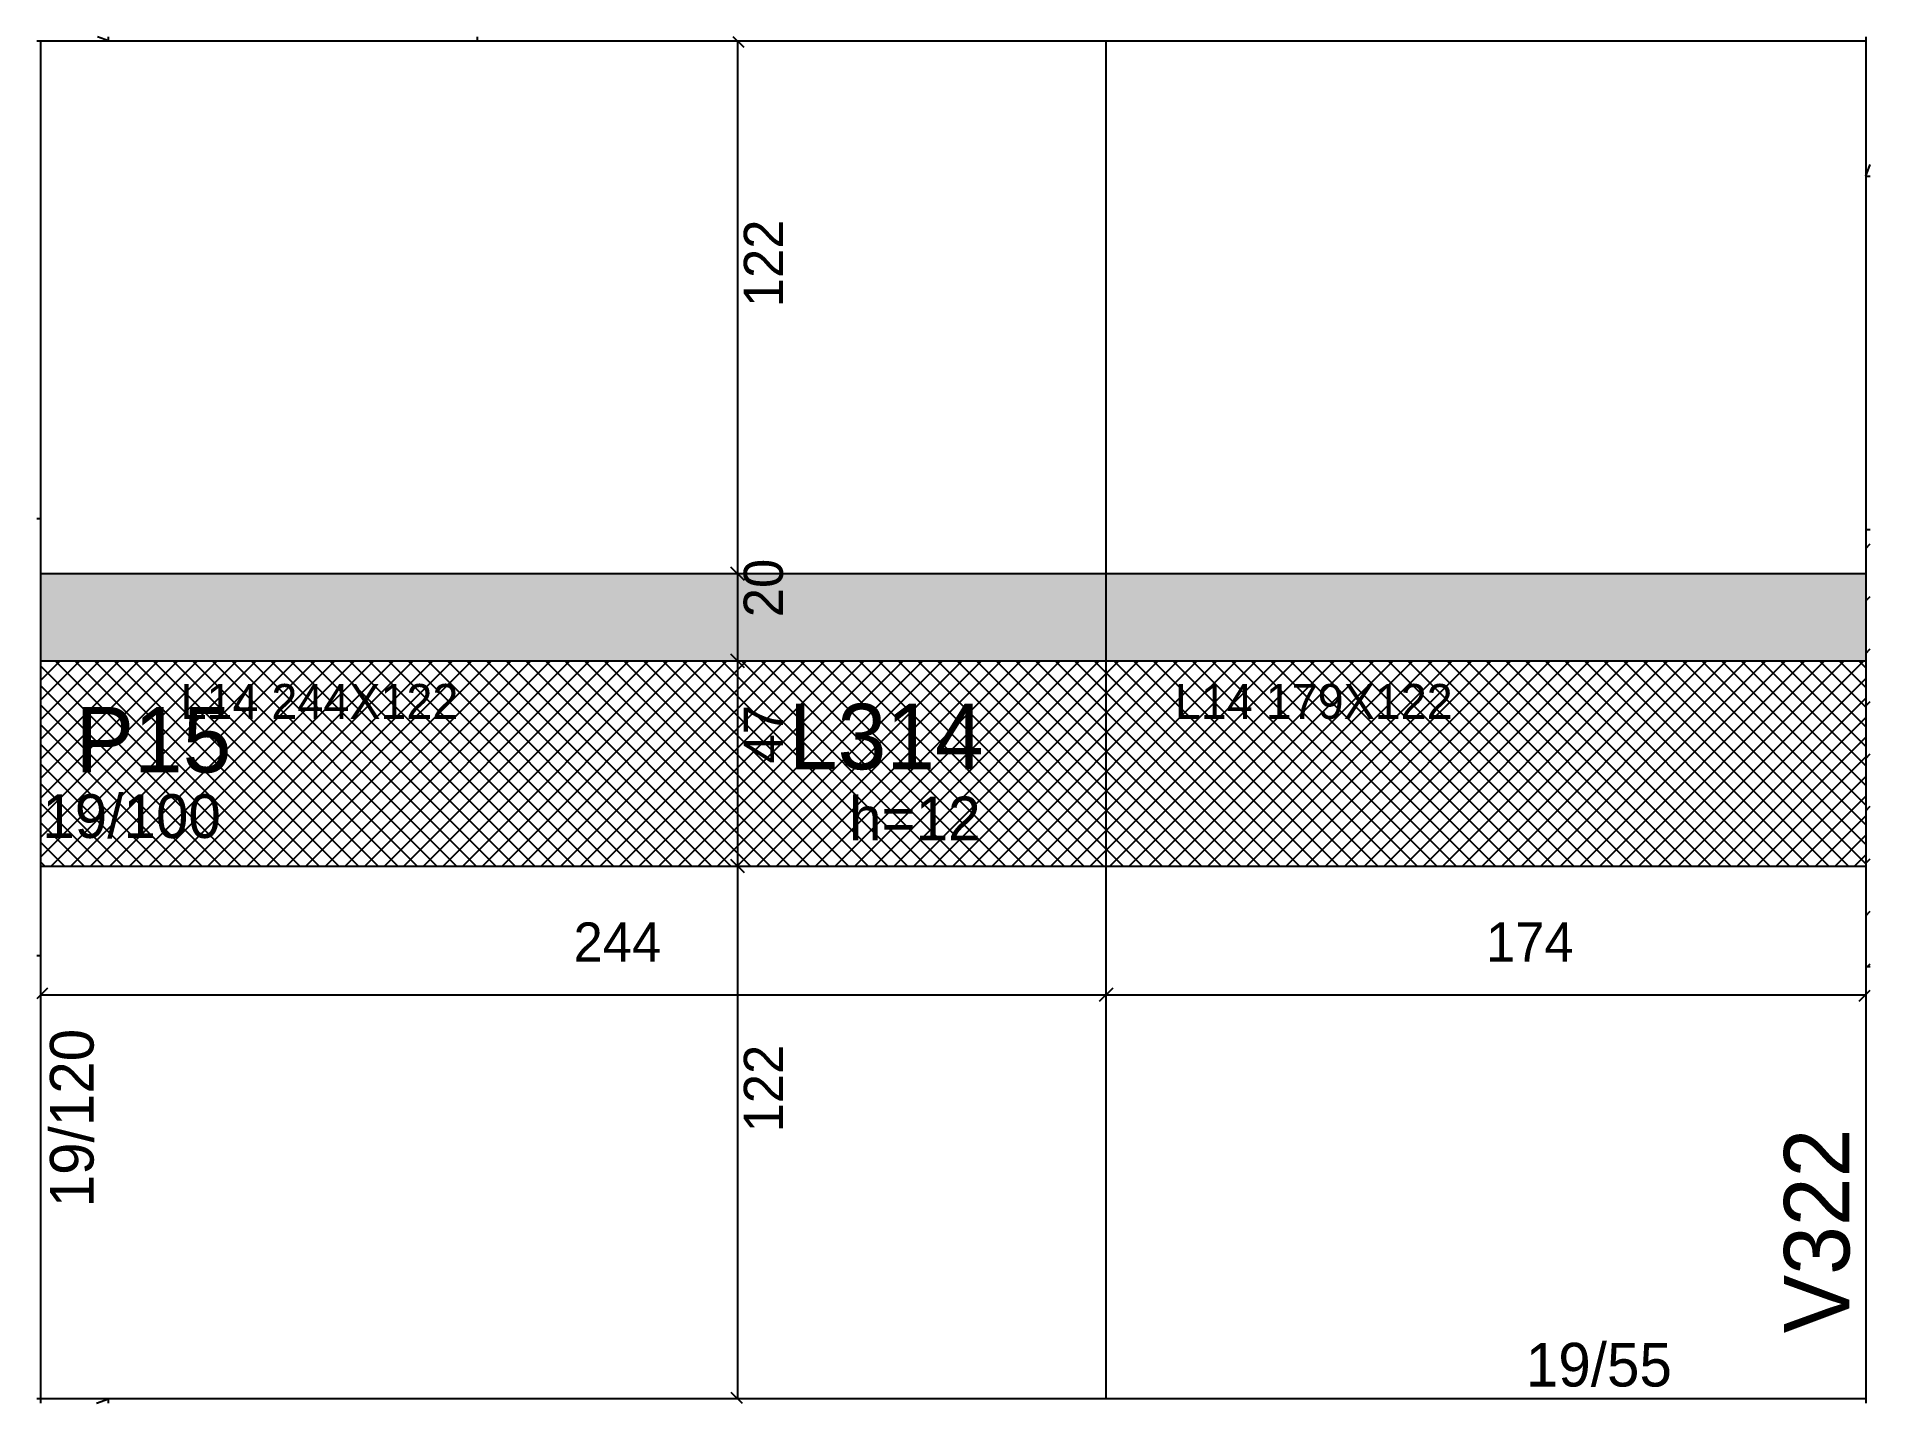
# Model space of a CAD drawing. Header units: metres. Extents: x 4914 to 5334, y 2280 to 2593.
import ezdxf

# ---------------------------------------------------------------- set-up
doc = ezdxf.new("R2010")
doc.units = ezdxf.units.M
for name, color, linetype in [('1', 7, 'Continuous'), ('3', 7, 'Continuous'), ('4', 7, 'Continuous'), ('7', 7, 'Continuous'), ('AUX00', 7, 'Continuous'), ('Hachura', 7, 'Continuous'), ('Painéis', 7, 'Continuous')]:
    doc.layers.add(name, color=color, linetype=linetype)

msp = doc.modelspace()

# ---------------------------------------------------------------- hatches: boundary and pattern name
at = {"layer": 'Hachura'}
h = msp.add_hatch(color=7, dxfattribs=at)
h.dxf.hatch_style = 1
h.paths.add_polyline_path([(4915.07, 2449.94), (5333.07, 2449.94), (5333.07, 2469.94), (4915.07, 2469.94), (4915.07, 2449.94)])
h = msp.add_hatch(dxfattribs=at)
h.set_pattern_fill('ANSI37')
h.paths.add_polyline_path([(5333.07, 2449.94), (4915.07, 2449.94), (4915.07, 2402.94), (5333.07, 2402.94), (5333.07, 2449.94)])

# ---------------------------------------------------------------- linework, layer by layer
at = {"layer": '1', "color": 1, "lineweight": 25}
for p, q in [((4930.57, 2591.94), (4928.04, 2592.9)), ((5333.07, 2560.94), (5334.1, 2563.66)), ((4927.83, 2279.9), (4930.57, 2280.94))]:
    msp.add_line(p, q, dxfattribs=at)
at = {"layer": '3', "color": 3, "lineweight": 25}
for p, q in [((5015.07, 2591.94), (5015.07, 2592.9)), ((5333.07, 2475.7), (5334.1, 2476.73)), ((5333.07, 2463.68), (5334.1, 2464.71)), ((5333.07, 2451.66), (5334.1, 2452.69)), ((5333.07, 2439.64), (5334.1, 2440.67)), ((5333.07, 2427.62), (5334.1, 2428.65)), ((5333.07, 2415.6), (5334.1, 2416.63)), ((5333.07, 2403.58), (5334.1, 2404.61)), ((5333.07, 2391.56), (5334.1, 2392.59)), ((5333.47, 2379.94), (5334.1, 2380.57))]:
    msp.add_line(p, q, dxfattribs=at)
for points in [[(4915.07, 2591.94), (5333.07, 2591.94)], [(4915.07, 2482.44), (4915.07, 2591.94)], [(5333.07, 2591.94), (5333.07, 2479.94)], [(4915.07, 2279.9), (4915.07, 2382.44)], [(5333.07, 2379.94), (5333.07, 2279.9)], [(5333.07, 2280.94), (4915.07, 2280.94)]]:
    msp.add_lwpolyline(points, dxfattribs=at)
at = {"layer": '7', "color": 7, "lineweight": 25}
for points in [[(4914.1, 2591.94), (4930.57, 2591.94)], [(4930.57, 2591.94), (4930.57, 2592.9)], [(5333.07, 2592.9), (5333.07, 2560.94)], [(5333.07, 2560.94), (5334.1, 2560.94)], [(4915.07, 2482.44), (4914.1, 2482.44)], [(4915.07, 2382.44), (4915.07, 2482.44)], [(5334.1, 2479.94), (5333.07, 2479.94)], [(5333.07, 2479.94), (5333.07, 2379.94)], [(4914.1, 2382.44), (4915.07, 2382.44)], [(5333.07, 2379.94), (5334.1, 2379.94)], [(4930.57, 2280.94), (4914.1, 2280.94)], [(4930.57, 2279.9), (4930.57, 2280.94)]]:
    msp.add_lwpolyline(points, dxfattribs=at)
at = {"layer": 'Painéis', "color": 0, "lineweight": 25}
for p, q in [((5076.12, 2590.44), (5073.66, 2592.9)), ((5073.12, 2471.44), (5076.12, 2468.44)), ((5076.12, 2468.44), (5073.12, 2471.44)), ((5073.12, 2451.44), (5076.12, 2448.44)), ((5076.12, 2448.44), (5073.12, 2451.44)), ((5073.12, 2404.44), (5076.12, 2401.44)), ((5076.12, 2401.44), (5073.12, 2404.44)), ((4916.57, 2374.98), (4914.1, 2372.51)), ((5157.57, 2371.98), (5160.57, 2374.98)), ((5160.57, 2374.98), (5157.57, 2371.98)), ((5331.57, 2371.98), (5334.1, 2374.51)), ((5073.12, 2282.44), (5075.66, 2279.9))]:
    msp.add_line(p, q, dxfattribs=at)
at = {"layer": 'Painéis', "color": 4, "lineweight": 25}
for p, q in [((5074.62, 2591.94), (5074.62, 2469.94)), ((5074.62, 2469.94), (5074.62, 2449.94)), ((5074.62, 2449.94), (5074.62, 2402.94)), ((5074.62, 2402.94), (5074.62, 2280.94)), ((4915.07, 2373.48), (5159.07, 2373.48)), ((5159.07, 2373.48), (5333.07, 2373.48))]:
    msp.add_line(p, q, dxfattribs=at)
at = {"layer": 'Painéis', "color": 200, "lineweight": 25}
for p, q in [((5159.07, 2280.94), (5159.07, 2591.94)), ((4915.07, 2469.94), (5333.07, 2469.94)), ((4915.07, 2449.94), (5333.07, 2449.94)), ((4915.07, 2402.94), (5333.07, 2402.94))]:
    msp.add_line(p, q, dxfattribs=at)

# ---------------------------------------------------------------- texts
at = {"layer": '3', "color": 3, "lineweight": 25}
for s, p in [('19/100', (4915.39, 2409.39)), ('h=12', (5100.19, 2408.86)), ('19/55', (5255.19, 2283.75))]:
    msp.add_text(s, height=10, dxfattribs=at).set_placement(p)
msp.add_text('19/120', height=10, rotation=90, dxfattribs=at).set_placement((4927.14, 2324.77))
at = {"layer": '4', "color": 4, "lineweight": 25}
for s, p in [('L314', (5086.39, 2425.11)), ('P15', (4923.02, 2424.39))]:
    msp.add_text(s, height=15, dxfattribs=at).set_placement(p)
msp.add_text('V322', height=15, rotation=90, dxfattribs=at).set_placement((5329.32, 2295.94))
at = {"layer": 'AUX00', "color": 7, "lineweight": 25}
for s, p in [('L14^J244X122', (4947.04, 2436.65)), ('L14^J179X122', (5174.79, 2436.65))]:
    msp.add_text(s, height=8, dxfattribs=at).set_placement(p)
at = {"layer": 'Painéis', "color": 240, "lineweight": 25}
for s, p in [('122', (5085.07, 2530.94)), ('20', (5085.03, 2459.94)), ('47', (5085.06, 2426.44)), ('122', (5085.07, 2341.94))]:
    msp.add_text(s, height=9, rotation=90, dxfattribs=at).set_placement(p)
for s, p in [('244', (5037.07, 2381.04)), ('174', (5246.07, 2381.04))]:
    msp.add_text(s, height=9, dxfattribs=at).set_placement(p)

doc.saveas('drawing.dxf')
